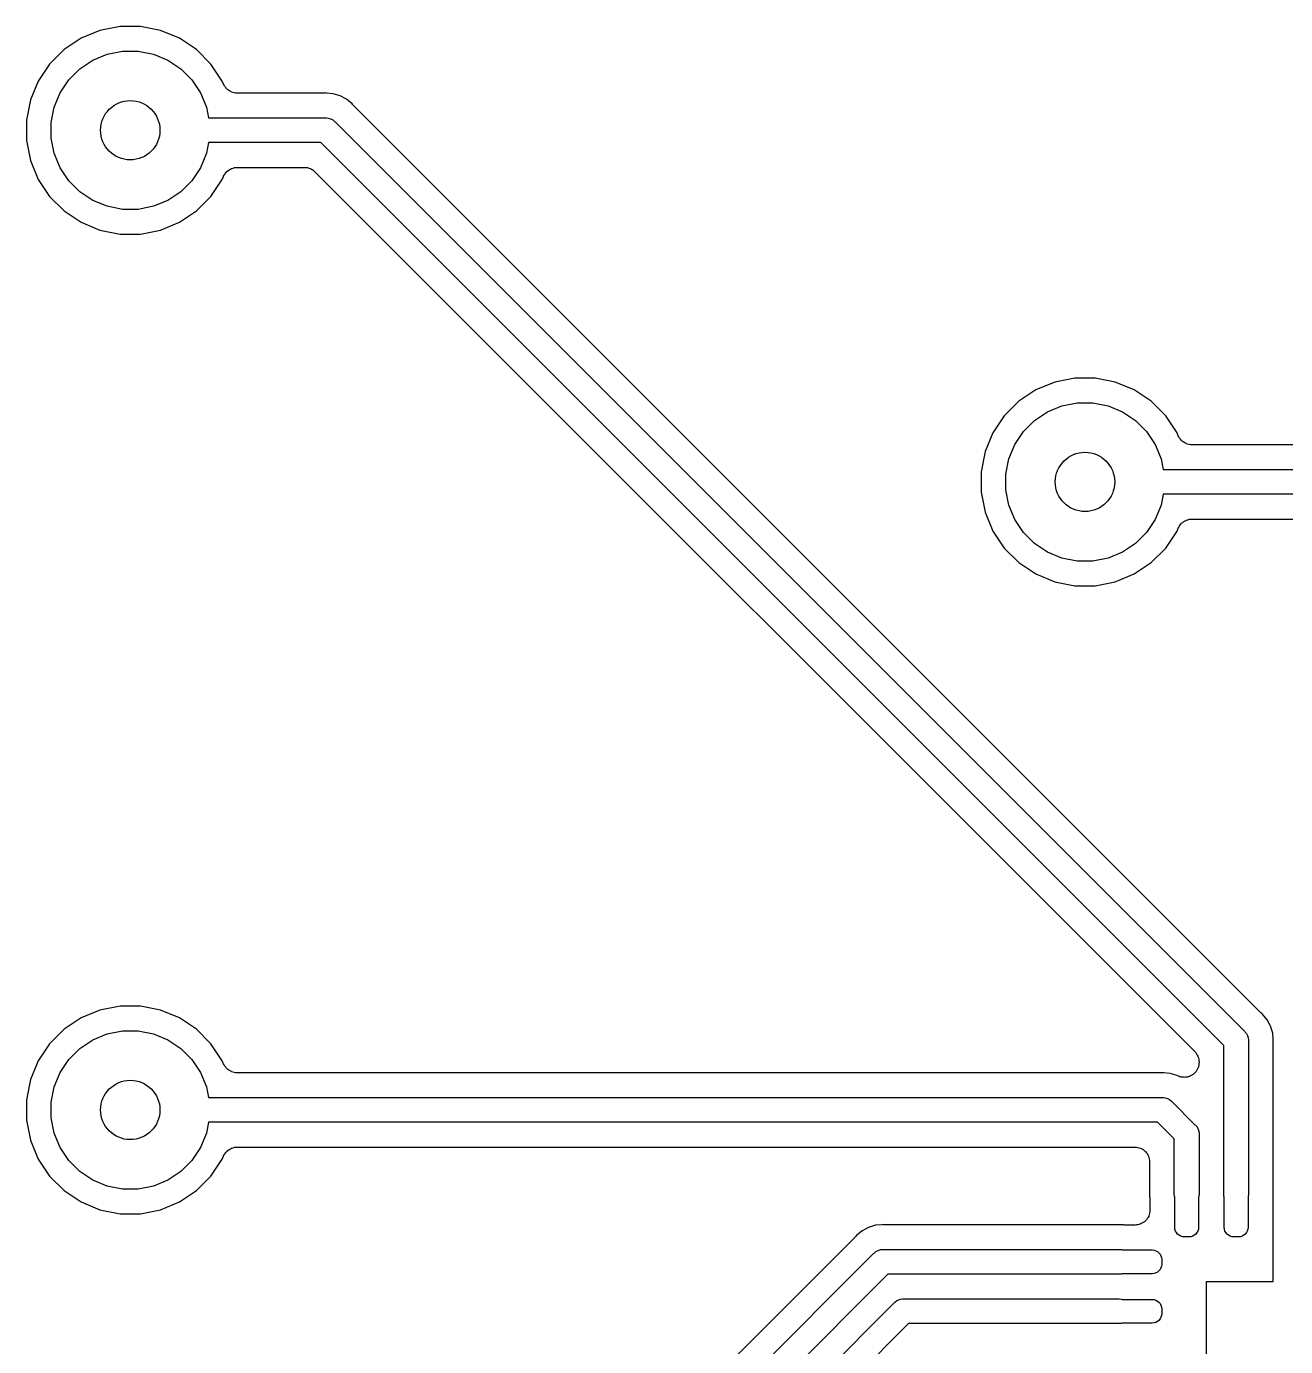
# Model space of a CAD drawing. Extents: x 44 to 126, y -146 to -44.
# Drawn here: x 73.12 to 85.85, y -82.4 to -69.05 of the extents above; entities that cross this region are included whole.
import ezdxf

# ---------------------------------------------------------------- set-up
doc = ezdxf.new("R2010")
doc.units = 0
doc.layers.add('BLACK', color=7, linetype='CONTINUOUS')

msp = doc.modelspace()

# ---------------------------------------------------------------- linework, layer by layer
at = {"layer": 'BLACK', "linetype": 'CONTINUOUS'}
for p, q in [((73.8617, -69.0944), (73.6706, -69.1735)), ((74.0646, -69.054), (73.8617, -69.0944)), ((74.2714, -69.054), (74.0646, -69.054)), ((74.4743, -69.0944), (74.2714, -69.054)), ((74.6654, -69.1735), (74.4743, -69.0944)), ((73.6706, -69.1735), (73.4987, -69.2884)), ((74.8373, -69.2884), (74.6654, -69.1735)), ((73.4987, -69.2884), (73.3524, -69.4347)), ((73.658, -69.4826), (73.7891, -69.395)), ((73.7891, -69.395), (73.9346, -69.3347)), ((73.9346, -69.3347), (74.0892, -69.304)), ((74.0892, -69.304), (74.2468, -69.304)), ((74.2468, -69.304), (74.4014, -69.3347)), ((74.4014, -69.3347), (74.5469, -69.395)), ((74.5469, -69.395), (74.678, -69.4826)), ((74.9836, -69.4347), (74.8373, -69.2884)), ((73.3524, -69.4347), (73.2375, -69.6066)), ((73.5466, -69.594), (73.658, -69.4826)), ((74.678, -69.4826), (74.7894, -69.594)), ((75.0985, -69.6066), (74.9836, -69.4347)), ((73.2375, -69.6066), (73.1584, -69.7977)), ((73.459, -69.7251), (73.5466, -69.594)), ((74.7894, -69.594), (74.877, -69.7251)), ((75.1108, -69.6364), (75.0985, -69.6066)), ((75.1174, -69.6487), (75.1108, -69.6364)), ((75.1239, -69.6611), (75.1174, -69.6487)), ((75.1243, -69.6616), (75.1239, -69.6611)), ((75.1246, -69.6622), (75.1243, -69.6616)), ((75.1334, -69.673), (75.1246, -69.6622)), ((75.1422, -69.6839), (75.1334, -69.673)), ((73.1584, -69.7977), (73.118, -70.0006)), ((73.3987, -69.8706), (73.459, -69.7251)), ((74.877, -69.7251), (74.9373, -69.8706)), ((75.1427, -69.6844), (75.1422, -69.6839)), ((75.1432, -69.6849), (75.1427, -69.6844)), ((75.154, -69.6938), (75.1432, -69.6849)), ((75.1647, -69.7028), (75.154, -69.6938)), ((75.1652, -69.7031), (75.1647, -69.7028)), ((75.1657, -69.7035), (75.1652, -69.7031)), ((75.1781, -69.7102), (75.1657, -69.7035)), ((75.1903, -69.7169), (75.1781, -69.7102)), ((75.1909, -69.7171), (75.1903, -69.7169)), ((75.1915, -69.7174), (75.1909, -69.7171)), ((75.205, -69.7215), (75.1915, -69.7174)), ((75.2182, -69.7257), (75.205, -69.7215)), ((75.2189, -69.7258), (75.2182, -69.7257)), ((75.2195, -69.726), (75.2189, -69.7258)), ((75.2335, -69.7274), (75.2195, -69.726)), ((75.2473, -69.729), (75.2335, -69.7274)), ((75.2486, -69.729), (75.2473, -69.729)), ((75.2487, -69.729), (75.2486, -69.729)), ((75.2486, -69.729), (75.2486, -69.729)), ((75.2494, -69.729), (75.2487, -69.729)), ((76.1193, -69.729), (75.2494, -69.729)), ((76.1256, -69.7284), (76.1193, -69.729)), ((76.132, -69.7285), (76.1256, -69.7284)), ((76.134, -69.7283), (76.132, -69.7285)), ((76.1451, -69.7272), (76.134, -69.7283)), ((76.1562, -69.7283), (76.1451, -69.7272)), ((76.2186, -69.7344), (76.1562, -69.7283)), ((76.1562, -69.7283), (76.1562, -69.7283)), ((76.2893, -69.7559), (76.2186, -69.7344)), ((76.3545, -69.7907), (76.2893, -69.7559)), ((76.4116, -69.8376), (76.3545, -69.7907)), ((73.368, -70.0252), (73.3987, -69.8706)), ((74.9373, -69.8706), (74.9588, -69.979)), ((76.4186, -69.8462), (76.4116, -69.8376)), ((76.4231, -69.8506), (76.4186, -69.8462)), ((76.4271, -69.8556), (76.4231, -69.8506)), ((76.4285, -69.8571), (76.4271, -69.8556)), ((85.5949, -79.0235), (76.4285, -69.8571)), ((73.118, -70.0006), (73.118, -70.2074)), ((73.368, -70.1828), (73.368, -70.0252)), ((74.9588, -69.979), (76.139, -69.979)), ((76.139, -69.979), (76.1451, -69.9784)), ((76.1451, -69.9784), (76.1512, -69.979)), ((76.1512, -69.979), (76.1513, -69.979)), ((76.1513, -69.979), (76.1696, -69.9808)), ((76.1696, -69.9808), (76.1932, -69.988)), ((76.1932, -69.988), (76.2149, -69.9996)), ((76.2149, -69.9996), (76.2339, -70.0152)), ((76.2339, -70.0152), (76.2378, -70.02)), ((76.2378, -70.02), (85.4321, -79.2142)), ((73.118, -70.2074), (73.1584, -70.4103)), ((73.3987, -70.3374), (73.368, -70.1828)), ((73.459, -70.4829), (73.3987, -70.3374)), ((74.9373, -70.3374), (74.877, -70.4829)), ((74.9588, -70.229), (74.9373, -70.3374)), ((76.0933, -70.229), (74.9588, -70.229)), ((85.223, -79.3587), (76.0933, -70.229)), ((73.1584, -70.4103), (73.2375, -70.6014)), ((75.2069, -70.4859), (75.2203, -70.4819)), ((75.2203, -70.4819), (75.2209, -70.4818)), ((75.2209, -70.4818), (75.2216, -70.4816)), ((75.2216, -70.4816), (75.2356, -70.4804)), ((75.2356, -70.4804), (75.2494, -70.479)), ((75.2494, -70.479), (75.9277, -70.479)), ((75.9277, -70.479), (75.9282, -70.479)), ((75.9282, -70.479), (75.9282, -70.479)), ((75.9282, -70.479), (75.9282, -70.479)), ((75.9282, -70.479), (75.9298, -70.479)), ((75.9298, -70.479), (75.9435, -70.4806)), ((75.9435, -70.4806), (75.9573, -70.482)), ((75.9573, -70.482), (75.9581, -70.4822)), ((73.2375, -70.6014), (73.3524, -70.7733)), ((73.5466, -70.614), (73.459, -70.4829)), ((73.658, -70.7254), (73.5466, -70.614)), ((74.7894, -70.614), (74.678, -70.7254)), ((74.877, -70.4829), (74.7894, -70.614)), ((74.9836, -70.7733), (75.0985, -70.6014)), ((75.0985, -70.6014), (75.1108, -70.5716)), ((75.1108, -70.5716), (75.1111, -70.5709)), ((75.1111, -70.5708), (75.1116, -70.5697)), ((75.1111, -70.5709), (75.1111, -70.5708)), ((75.1111, -70.5709), (75.1111, -70.5709)), ((75.1116, -70.5697), (75.1184, -70.5574)), ((75.1184, -70.5574), (75.1251, -70.5451)), ((75.1251, -70.5451), (75.1255, -70.5446)), ((75.1255, -70.5446), (75.1258, -70.544)), ((75.1258, -70.544), (75.1348, -70.5334)), ((75.1348, -70.5334), (75.1437, -70.5226)), ((75.1437, -70.5226), (75.1442, -70.5221)), ((75.1442, -70.5221), (75.1446, -70.5216)), ((75.1446, -70.5216), (75.1556, -70.5129)), ((75.1556, -70.5129), (75.1664, -70.5041)), ((75.1664, -70.5041), (75.167, -70.5038)), ((75.167, -70.5038), (75.1675, -70.5033)), ((75.1675, -70.5033), (75.18, -70.4969)), ((75.18, -70.4969), (75.1922, -70.4903)), ((75.1922, -70.4903), (75.1929, -70.4901)), ((75.1929, -70.4901), (75.1935, -70.4898)), ((75.1935, -70.4898), (75.2069, -70.4859)), ((75.9581, -70.4822), (75.9588, -70.4823)), ((75.9588, -70.4823), (75.972, -70.4865)), ((75.972, -70.4865), (75.9853, -70.4905)), ((75.9853, -70.4905), (75.986, -70.4909)), ((75.986, -70.4909), (75.9868, -70.4911)), ((75.9868, -70.4911), (75.9989, -70.4978)), ((75.9989, -70.4978), (76.0111, -70.5044)), ((76.0111, -70.5044), (76.0117, -70.5049)), ((76.0117, -70.5049), (76.0124, -70.5052)), ((76.0124, -70.5052), (76.0231, -70.5142)), ((76.0231, -70.5142), (76.0337, -70.5229)), ((76.0337, -70.5229), (84.9291, -79.4183)), ((73.7891, -70.813), (73.658, -70.7254)), ((74.678, -70.7254), (74.5469, -70.813)), ((73.3524, -70.7733), (73.4987, -70.9196)), ((73.9346, -70.8733), (73.7891, -70.813)), ((74.0892, -70.904), (73.9346, -70.8733)), ((74.4014, -70.8733), (74.2468, -70.904)), ((74.5469, -70.813), (74.4014, -70.8733)), ((74.8373, -70.9196), (74.9836, -70.7733)), ((73.4987, -70.9196), (73.6706, -71.0345)), ((74.2468, -70.904), (74.0892, -70.904)), ((74.6654, -71.0345), (74.8373, -70.9196)), ((73.6706, -71.0345), (73.8617, -71.1136)), ((73.8617, -71.1136), (74.0646, -71.154)), ((74.2714, -71.154), (74.4743, -71.1136)), ((74.4743, -71.1136), (74.6654, -71.0345)), ((74.0646, -71.154), (74.2714, -71.154)), ((83.7166, -72.61), (83.5137, -72.6504)), ((83.9234, -72.61), (83.7166, -72.61)), ((84.1263, -72.6504), (83.9234, -72.61)), ((83.3226, -72.7295), (83.1507, -72.8444)), ((83.5137, -72.6504), (83.3226, -72.7295)), ((84.3174, -72.7295), (84.1263, -72.6504)), ((84.4893, -72.8444), (84.3174, -72.7295)), ((83.1507, -72.8444), (83.0044, -72.9907)), ((83.5866, -72.8907), (83.7412, -72.86)), ((83.7412, -72.86), (83.8988, -72.86)), ((83.8988, -72.86), (84.0534, -72.8907)), ((84.6356, -72.9907), (84.4893, -72.8444)), ((83.0044, -72.9907), (82.8895, -73.1626)), ((83.31, -73.0386), (83.4411, -72.951)), ((83.4411, -72.951), (83.5866, -72.8907)), ((84.0534, -72.8907), (84.1989, -72.951)), ((84.1989, -72.951), (84.33, -73.0386)), ((84.7505, -73.1626), (84.6356, -72.9907)), ((83.111, -73.2811), (83.1986, -73.15)), ((83.1986, -73.15), (83.31, -73.0386)), ((84.33, -73.0386), (84.4414, -73.15)), ((84.4414, -73.15), (84.529, -73.2811)), ((82.8895, -73.1626), (82.8104, -73.3537)), ((83.0507, -73.4266), (83.111, -73.2811)), ((84.529, -73.2811), (84.5893, -73.4266)), ((84.7628, -73.1924), (84.7505, -73.1626)), ((84.7694, -73.2047), (84.7628, -73.1924)), ((84.7759, -73.2171), (84.7694, -73.2047)), ((84.7763, -73.2176), (84.7759, -73.2171)), ((84.7766, -73.2182), (84.7763, -73.2176)), ((84.7854, -73.229), (84.7766, -73.2182)), ((84.7942, -73.2399), (84.7854, -73.229)), ((84.7947, -73.2404), (84.7942, -73.2399)), ((84.7952, -73.2409), (84.7947, -73.2404)), ((84.806, -73.2498), (84.7952, -73.2409)), ((84.8167, -73.2588), (84.806, -73.2498)), ((84.8172, -73.2591), (84.8167, -73.2588)), ((84.8177, -73.2595), (84.8172, -73.2591)), ((84.8301, -73.2662), (84.8177, -73.2595)), ((84.8423, -73.2729), (84.8301, -73.2662)), ((84.8429, -73.2731), (84.8423, -73.2729)), ((84.8435, -73.2734), (84.8429, -73.2731)), ((84.857, -73.2775), (84.8435, -73.2734)), ((84.8702, -73.2817), (84.857, -73.2775)), ((84.8709, -73.2818), (84.8702, -73.2817)), ((84.8715, -73.282), (84.8709, -73.2818)), ((84.8855, -73.2834), (84.8715, -73.282)), ((84.8993, -73.285), (84.8855, -73.2834)), ((84.9006, -73.285), (84.8993, -73.285)), ((84.9007, -73.285), (84.9006, -73.285)), ((84.9006, -73.285), (84.9006, -73.285)), ((84.9014, -73.285), (84.9007, -73.285)), ((86.3342, -73.285), (84.9014, -73.285)), ((82.8104, -73.3537), (82.77, -73.5566)), ((83.02, -73.5812), (83.0507, -73.4266)), ((84.5893, -73.4266), (84.6108, -73.535)), ((84.6108, -73.535), (86.3539, -73.535)), ((82.77, -73.5566), (82.77, -73.7634)), ((83.02, -73.7388), (83.02, -73.5812)), ((82.77, -73.7634), (82.8104, -73.9663)), ((83.0507, -73.8934), (83.02, -73.7388)), ((84.6108, -73.785), (84.5893, -73.8934)), ((86.3082, -73.785), (84.6108, -73.785)), ((83.111, -74.0389), (83.0507, -73.8934)), ((84.5893, -73.8934), (84.529, -74.0389)), ((82.8104, -73.9663), (82.8895, -74.1574)), ((83.1986, -74.17), (83.111, -74.0389)), ((84.529, -74.0389), (84.4414, -74.17)), ((84.7868, -74.0894), (84.7957, -74.0786)), ((84.7957, -74.0786), (84.7962, -74.0781)), ((84.7962, -74.0781), (84.7966, -74.0776)), ((84.7966, -74.0776), (84.8076, -74.0689)), ((84.8076, -74.0689), (84.8184, -74.0601)), ((84.8184, -74.0601), (84.819, -74.0598)), ((84.819, -74.0598), (84.8195, -74.0593)), ((84.8195, -74.0593), (84.832, -74.0529)), ((84.832, -74.0529), (84.8442, -74.0463)), ((84.8442, -74.0463), (84.8449, -74.0461)), ((84.8449, -74.0461), (84.8455, -74.0458)), ((84.8455, -74.0458), (84.8589, -74.0419)), ((84.8589, -74.0419), (84.8723, -74.0379)), ((84.8723, -74.0379), (84.8729, -74.0378)), ((84.8729, -74.0378), (84.8736, -74.0376)), ((84.8736, -74.0376), (84.8876, -74.0364)), ((84.8876, -74.0364), (84.9014, -74.035)), ((84.9014, -74.035), (86.1425, -74.035)), ((82.8895, -74.1574), (83.0044, -74.3293)), ((83.31, -74.2814), (83.1986, -74.17)), ((84.4414, -74.17), (84.33, -74.2814)), ((84.6356, -74.3293), (84.7505, -74.1574)), ((84.7505, -74.1574), (84.7628, -74.1276)), ((84.7628, -74.1276), (84.7631, -74.1269)), ((84.7631, -74.1268), (84.7636, -74.1257)), ((84.7631, -74.1269), (84.7631, -74.1268)), ((84.7631, -74.1269), (84.7631, -74.1269)), ((84.7636, -74.1257), (84.7704, -74.1134)), ((84.7704, -74.1134), (84.7771, -74.1011)), ((84.7771, -74.1011), (84.7775, -74.1006)), ((84.7775, -74.1006), (84.7778, -74.1)), ((84.7778, -74.1), (84.7868, -74.0894)), ((83.0044, -74.3293), (83.1507, -74.4756)), ((83.4411, -74.369), (83.31, -74.2814)), ((84.33, -74.2814), (84.1989, -74.369)), ((84.4893, -74.4756), (84.6356, -74.3293)), ((83.1507, -74.4756), (83.3226, -74.5905)), ((83.5866, -74.4293), (83.4411, -74.369)), ((83.7412, -74.46), (83.5866, -74.4293)), ((83.8988, -74.46), (83.7412, -74.46)), ((84.0534, -74.4293), (83.8988, -74.46)), ((84.1989, -74.369), (84.0534, -74.4293)), ((84.3174, -74.5905), (84.4893, -74.4756)), ((83.3226, -74.5905), (83.5137, -74.6696)), ((84.1263, -74.6696), (84.3174, -74.5905)), ((83.5137, -74.6696), (83.7166, -74.71)), ((83.7166, -74.71), (83.9234, -74.71)), ((83.9234, -74.71), (84.1263, -74.6696)), ((73.8617, -79.0004), (73.6706, -79.0795)), ((74.0646, -78.96), (73.8617, -79.0004)), ((74.2714, -78.96), (74.0646, -78.96)), ((74.4743, -79.0004), (74.2714, -78.96)), ((74.6654, -79.0795), (74.4743, -79.0004)), ((85.5998, -79.0275), (85.5949, -79.0235)), ((73.6706, -79.0795), (73.4987, -79.1944)), ((74.8373, -79.1944), (74.6654, -79.0795)), ((85.6042, -79.032), (85.5998, -79.0275)), ((85.6058, -79.0334), (85.6042, -79.032)), ((85.6144, -79.0404), (85.6058, -79.0334)), ((85.6613, -79.0975), (85.6144, -79.0404)), ((85.6886, -79.1485), (85.6613, -79.0975)), ((85.6886, -79.1486), (85.6886, -79.1485)), ((85.6961, -79.1627), (85.6886, -79.1486)), ((73.4987, -79.1944), (73.3524, -79.3407)), ((73.7891, -79.301), (73.9346, -79.2407)), ((73.9346, -79.2407), (74.0892, -79.21)), ((74.0892, -79.21), (74.2468, -79.21)), ((74.2468, -79.21), (74.4014, -79.2407)), ((74.4014, -79.2407), (74.5469, -79.301)), ((74.9836, -79.3407), (74.8373, -79.1944)), ((85.4321, -79.2142), (85.4368, -79.2181)), ((85.4368, -79.2181), (85.4407, -79.2228)), ((85.4407, -79.2228), (85.4524, -79.2371)), ((85.4524, -79.2371), (85.4591, -79.2497)), ((85.4591, -79.2497), (85.464, -79.2588)), ((85.464, -79.2588), (85.4712, -79.2824)), ((85.4712, -79.2824), (85.473, -79.3007)), ((85.7176, -79.2334), (85.6961, -79.1627)), ((85.723, -79.2885), (85.7176, -79.2334)), ((85.723, -80.8524), (85.723, -79.2885)), ((73.3524, -79.3407), (73.2375, -79.5126)), ((73.5466, -79.5), (73.658, -79.3886)), ((73.658, -79.3886), (73.7891, -79.301)), ((74.5469, -79.301), (74.678, -79.3886)), ((74.678, -79.3886), (74.7894, -79.5)), ((75.0985, -79.5126), (74.9836, -79.3407)), ((84.9291, -79.4183), (84.9294, -79.4186)), ((84.9294, -79.4186), (84.9294, -79.4186)), ((84.9294, -79.4186), (84.9295, -79.4187)), ((84.9295, -79.4187), (84.9305, -79.4198)), ((84.9305, -79.4198), (84.9391, -79.4305)), ((85.223, -80.8646), (85.223, -79.3587)), ((85.473, -79.3007), (85.473, -79.3008)), ((85.473, -79.3008), (85.4736, -79.3069)), ((85.4736, -79.3069), (85.473, -79.313)), ((85.473, -79.313), (85.473, -80.8646)), ((73.2375, -79.5126), (73.1584, -79.7037)), ((73.459, -79.6311), (73.5466, -79.5)), ((74.7894, -79.5), (74.877, -79.6311)), ((75.1108, -79.5424), (75.0985, -79.5126)), ((75.1174, -79.5547), (75.1108, -79.5424)), ((75.1239, -79.5671), (75.1174, -79.5547)), ((84.9391, -79.4305), (84.9479, -79.4413)), ((84.9479, -79.4413), (84.9483, -79.442)), ((84.9483, -79.442), (84.9488, -79.4426)), ((84.9488, -79.4426), (84.9552, -79.4549)), ((84.9552, -79.4549), (84.9617, -79.4672)), ((84.9617, -79.4672), (84.9619, -79.4679)), ((84.9619, -79.4679), (84.9623, -79.4686)), ((84.9623, -79.4686), (84.9661, -79.482)), ((84.9661, -79.482), (84.9701, -79.4952)), ((84.9706, -79.5542), (84.9697, -79.5619)), ((84.9701, -79.4952), (84.9702, -79.496)), ((84.9702, -79.496), (84.9704, -79.4967)), ((84.9704, -79.4967), (84.9717, -79.5106)), ((84.9721, -79.5467), (84.9706, -79.5542)), ((84.9717, -79.5106), (84.9722, -79.5164)), ((84.9722, -79.5397), (84.9721, -79.5467)), ((84.9722, -79.5164), (84.9724, -79.5174)), ((84.973, -79.5328), (84.9722, -79.5397)), ((84.9724, -79.5174), (84.9724, -79.5183)), ((84.9724, -79.5183), (84.973, -79.5243)), ((84.973, -79.5243), (84.973, -79.5307)), ((84.973, -79.5307), (84.973, -79.5328)), ((73.3987, -79.7766), (73.459, -79.6311)), ((74.877, -79.6311), (74.9373, -79.7766)), ((75.1243, -79.5676), (75.1239, -79.5671)), ((75.1246, -79.5682), (75.1243, -79.5676)), ((75.1334, -79.579), (75.1246, -79.5682)), ((75.1422, -79.59), (75.1334, -79.579)), ((75.1427, -79.5904), (75.1422, -79.59)), ((75.1432, -79.5909), (75.1427, -79.5904)), ((75.154, -79.5998), (75.1432, -79.5909)), ((75.1647, -79.6088), (75.154, -79.5998)), ((75.1652, -79.6091), (75.1647, -79.6088)), ((75.1657, -79.6095), (75.1652, -79.6091)), ((75.1781, -79.6162), (75.1657, -79.6095)), ((75.1903, -79.6229), (75.1781, -79.6162)), ((75.1909, -79.6231), (75.1903, -79.6229)), ((75.1915, -79.6234), (75.1909, -79.6231)), ((75.205, -79.6275), (75.1915, -79.6234)), ((75.2182, -79.6317), (75.205, -79.6275)), ((75.2189, -79.6318), (75.2182, -79.6317)), ((75.2195, -79.632), (75.2189, -79.6318)), ((75.2335, -79.6334), (75.2195, -79.632)), ((75.2473, -79.635), (75.2335, -79.6334)), ((75.2486, -79.635), (75.2473, -79.635)), ((75.2487, -79.635), (75.2486, -79.635)), ((75.2486, -79.635), (75.2486, -79.635)), ((75.2494, -79.635), (75.2487, -79.635)), ((84.5802, -79.635), (75.2494, -79.635)), ((84.5865, -79.6344), (84.5802, -79.635)), ((84.5928, -79.6345), (84.5865, -79.6344)), ((84.5949, -79.6343), (84.5928, -79.6345)), ((84.606, -79.6332), (84.5949, -79.6343)), ((84.6171, -79.6343), (84.606, -79.6332)), ((84.6795, -79.6404), (84.6171, -79.6343)), ((84.6171, -79.6343), (84.6171, -79.6343)), ((84.7502, -79.6619), (84.6795, -79.6404)), ((84.7523, -79.663), (84.7502, -79.6619)), ((84.7587, -79.6657), (84.7523, -79.663)), ((84.7649, -79.669), (84.7587, -79.6657)), ((84.7722, -79.6713), (84.7649, -79.669)), ((84.7793, -79.6742), (84.7722, -79.6713)), ((84.7862, -79.6756), (84.7793, -79.6742)), ((84.7928, -79.6776), (84.7862, -79.6756)), ((84.8005, -79.6784), (84.7928, -79.6776)), ((84.808, -79.6799), (84.8005, -79.6784)), ((84.815, -79.68), (84.808, -79.6799)), ((84.822, -79.6807), (84.815, -79.68)), ((84.8296, -79.68), (84.822, -79.6807)), ((84.8373, -79.68), (84.8296, -79.68)), ((84.8442, -79.6787), (84.8373, -79.68)), ((84.8511, -79.678), (84.8442, -79.6787)), ((84.8585, -79.6759), (84.8511, -79.678)), ((84.866, -79.6744), (84.8585, -79.6759)), ((84.8725, -79.6717), (84.866, -79.6744)), ((84.8792, -79.6698), (84.8725, -79.6717)), ((84.886, -79.6662), (84.8792, -79.6698)), ((84.8931, -79.6633), (84.886, -79.6662)), ((84.899, -79.6594), (84.8931, -79.6633)), ((84.9051, -79.6562), (84.899, -79.6594)), ((84.9111, -79.6514), (84.9051, -79.6562)), ((84.9176, -79.6471), (84.9111, -79.6514)), ((84.9225, -79.6422), (84.9176, -79.6471)), ((84.9279, -79.6379), (84.9225, -79.6422)), ((84.9329, -79.632), (84.9279, -79.6379)), ((84.9384, -79.6266), (84.9329, -79.632)), ((84.9423, -79.6208), (84.9384, -79.6266)), ((84.9468, -79.6154), (84.9423, -79.6208)), ((84.9505, -79.6087), (84.9468, -79.6154)), ((84.9548, -79.6023), (84.9505, -79.6087)), ((84.9575, -79.5959), (84.9548, -79.6023)), ((84.9609, -79.5898), (84.9575, -79.5959)), ((84.9632, -79.5825), (84.9609, -79.5898)), ((84.9662, -79.5754), (84.9632, -79.5825)), ((84.9676, -79.5685), (84.9662, -79.5754)), ((84.9697, -79.5619), (84.9676, -79.5685)), ((73.1584, -79.7037), (73.118, -79.9066)), ((73.368, -79.9312), (73.3987, -79.7766)), ((74.9373, -79.7766), (74.9588, -79.885)), ((73.118, -79.9066), (73.118, -80.1134)), ((73.368, -80.0888), (73.368, -79.9312)), ((74.9588, -79.885), (84.5999, -79.885)), ((84.5999, -79.885), (84.606, -79.8844)), ((84.606, -79.8844), (84.6121, -79.885)), ((84.6121, -79.885), (84.6121, -79.885)), ((84.6121, -79.885), (84.6305, -79.8868)), ((84.6305, -79.8868), (84.6541, -79.894)), ((84.6541, -79.894), (84.6758, -79.9056)), ((84.6758, -79.9056), (84.6948, -79.9212)), ((84.6948, -79.9212), (84.6987, -79.926)), ((84.6987, -79.926), (84.9321, -80.1593)), ((73.3987, -80.2434), (73.368, -80.0888)), ((73.118, -80.1134), (73.1584, -80.3163)), ((74.9588, -80.135), (74.9373, -80.2434)), ((84.5542, -80.135), (74.9588, -80.135)), ((84.723, -80.3038), (84.5542, -80.135)), ((84.9321, -80.1593), (84.9368, -80.1632)), ((84.9368, -80.1632), (84.9407, -80.1679)), ((84.9407, -80.1679), (84.9524, -80.1822)), ((84.9524, -80.1822), (84.9615, -80.1991)), ((84.9615, -80.1991), (84.964, -80.2039)), ((84.964, -80.2039), (84.9712, -80.2275)), ((73.1584, -80.3163), (73.2375, -80.5074)), ((73.459, -80.3889), (73.3987, -80.2434)), ((74.9373, -80.2434), (74.877, -80.3889)), ((84.723, -80.8646), (84.723, -80.3038)), ((84.9712, -80.2275), (84.973, -80.2459)), ((84.973, -80.2459), (84.973, -80.2459)), ((84.973, -80.2459), (84.9736, -80.252)), ((84.9736, -80.252), (84.973, -80.2581)), ((84.973, -80.2581), (84.973, -80.8646)), ((73.5466, -80.52), (73.459, -80.3889)), ((74.877, -80.3889), (74.7894, -80.52)), ((75.0985, -80.5074), (75.1108, -80.4776)), ((75.1108, -80.4776), (75.1111, -80.4769)), ((75.1111, -80.4768), (75.1116, -80.4757)), ((75.1111, -80.4769), (75.1111, -80.4768)), ((75.1111, -80.4769), (75.1111, -80.4769)), ((75.1116, -80.4757), (75.1184, -80.4634)), ((75.1184, -80.4634), (75.1251, -80.4511)), ((75.1251, -80.4511), (75.1255, -80.4506)), ((75.1255, -80.4506), (75.1258, -80.45)), ((75.1258, -80.45), (75.1348, -80.4394)), ((75.1348, -80.4394), (75.1437, -80.4286)), ((75.1437, -80.4286), (75.1442, -80.4281)), ((75.1442, -80.4281), (75.1446, -80.4276)), ((75.1446, -80.4276), (75.1556, -80.4189)), ((75.1556, -80.4189), (75.1664, -80.4101)), ((75.1664, -80.4101), (75.167, -80.4098)), ((75.167, -80.4098), (75.1675, -80.4093)), ((75.1675, -80.4093), (75.18, -80.4029)), ((75.18, -80.4029), (75.1922, -80.3963)), ((75.1922, -80.3963), (75.1929, -80.3961)), ((75.1929, -80.3961), (75.1935, -80.3958)), ((75.1935, -80.3958), (75.2069, -80.3919)), ((75.2069, -80.3919), (75.2203, -80.3879)), ((75.2203, -80.3879), (75.2209, -80.3878)), ((75.2209, -80.3878), (75.2216, -80.3876)), ((75.2216, -80.3876), (75.2356, -80.3864)), ((75.2356, -80.3864), (75.2494, -80.385)), ((75.2494, -80.385), (84.323, -80.385)), ((84.323, -80.385), (84.324, -80.385)), ((84.324, -80.385), (84.324, -80.385)), ((84.324, -80.385), (84.3241, -80.385)), ((84.3241, -80.385), (84.3251, -80.385)), ((84.3251, -80.385), (84.3391, -80.3866)), ((84.3391, -80.3866), (84.3532, -80.3881)), ((84.3532, -80.3881), (84.3537, -80.3882)), ((84.3537, -80.3882), (84.3542, -80.3883)), ((84.3542, -80.3883), (84.3677, -80.3926)), ((84.3677, -80.3926), (84.3811, -80.3967)), ((84.3811, -80.3967), (84.3816, -80.397)), ((84.3816, -80.397), (84.3821, -80.3971)), ((84.3821, -80.3971), (84.3944, -80.4039)), ((84.3944, -80.4039), (84.4069, -80.4106)), ((84.4069, -80.4106), (84.4073, -80.411)), ((84.4073, -80.411), (84.4077, -80.4112)), ((84.4077, -80.4112), (84.4186, -80.4203)), ((84.4186, -80.4203), (84.4294, -80.4293)), ((84.4294, -80.4293), (84.4298, -80.4297)), ((84.4298, -80.4297), (84.4302, -80.43)), ((84.4302, -80.43), (84.439, -80.4411)), ((84.439, -80.4411), (84.4479, -80.452)), ((84.4479, -80.452), (84.4482, -80.4525)), ((84.4482, -80.4525), (84.4485, -80.4529)), ((84.4485, -80.4529), (84.4551, -80.4654)), ((84.4551, -80.4654), (84.4617, -80.4778)), ((84.4617, -80.4778), (84.4618, -80.4783)), ((84.4618, -80.4783), (84.4621, -80.4788)), ((84.4621, -80.4788), (84.4661, -80.4924)), ((84.4661, -80.4924), (84.4701, -80.5059)), ((73.2375, -80.5074), (73.3524, -80.6793)), ((73.658, -80.6314), (73.5466, -80.52)), ((74.7894, -80.52), (74.678, -80.6314)), ((74.9836, -80.6793), (75.0985, -80.5074)), ((84.4701, -80.5059), (84.4702, -80.5064)), ((84.4702, -80.5064), (84.4703, -80.5069)), ((84.4703, -80.5069), (84.4716, -80.5209)), ((84.4716, -80.5209), (84.473, -80.535)), ((84.473, -80.535), (84.473, -80.8769)), ((73.3524, -80.6793), (73.4987, -80.8256)), ((73.7891, -80.719), (73.658, -80.6314)), ((73.9346, -80.7793), (73.7891, -80.719)), ((74.5469, -80.719), (74.4014, -80.7793)), ((74.678, -80.6314), (74.5469, -80.719)), ((74.8373, -80.8256), (74.9836, -80.6793)), ((73.4987, -80.8256), (73.6706, -80.9405)), ((74.0892, -80.81), (73.9346, -80.7793)), ((74.2468, -80.81), (74.0892, -80.81)), ((74.4014, -80.7793), (74.2468, -80.81)), ((74.6654, -80.9405), (74.8373, -80.8256)), ((84.473, -80.8769), (84.4753, -80.9007)), ((84.7248, -80.883), (84.723, -80.8646)), ((84.728, -80.8935), (84.7248, -80.883)), ((84.728, -81.1975), (84.728, -80.8935)), ((84.9712, -80.883), (84.968, -80.8935)), ((84.968, -80.8935), (84.968, -81.1975)), ((84.973, -80.8646), (84.9712, -80.883)), ((85.2248, -80.883), (85.223, -80.8646)), ((85.228, -80.8935), (85.2248, -80.883)), ((85.228, -81.1975), (85.228, -80.8935)), ((85.4712, -80.883), (85.468, -80.8935)), ((85.468, -80.8935), (85.468, -81.1975)), ((85.473, -80.8646), (85.4712, -80.883)), ((85.723, -81.746), (85.723, -80.8524)), ((73.6706, -80.9405), (73.8617, -81.0196)), ((73.8617, -81.0196), (74.0646, -81.06)), ((74.2714, -81.06), (74.4743, -81.0196)), ((74.4743, -81.0196), (74.6654, -80.9405)), ((84.4761, -81.0262), (84.4745, -81.0401)), ((84.4753, -80.9007), (84.4755, -80.9028)), ((84.4755, -80.9028), (84.4754, -80.9091)), ((84.4754, -80.9091), (84.4761, -80.9154)), ((84.4761, -80.9154), (84.4761, -81.0241)), ((84.4761, -81.0241), (84.4761, -81.0251)), ((84.4761, -81.0251), (84.4761, -81.0251)), ((84.4761, -81.0251), (84.4761, -81.0251)), ((84.4761, -81.0251), (84.4761, -81.0262)), ((74.0646, -81.06), (74.2714, -81.06)), ((84.3957, -81.1561), (84.3832, -81.1627)), ((84.4082, -81.1496), (84.3957, -81.1561)), ((84.4086, -81.1492), (84.4082, -81.1496)), ((84.4091, -81.149), (84.4086, -81.1492)), ((84.42, -81.1401), (84.4091, -81.149)), ((84.431, -81.1312), (84.42, -81.1401)), ((84.4314, -81.1308), (84.431, -81.1312)), ((84.4318, -81.1305), (84.4314, -81.1308)), ((84.4408, -81.1196), (84.4318, -81.1305)), ((84.4498, -81.1088), (84.4408, -81.1196)), ((84.4501, -81.1084), (84.4498, -81.1088)), ((84.4504, -81.1079), (84.4501, -81.1084)), ((84.4571, -81.0955), (84.4504, -81.1079)), ((84.4639, -81.0832), (84.4571, -81.0955)), ((84.4641, -81.0827), (84.4639, -81.0832)), ((84.4643, -81.0822), (84.4641, -81.0827)), ((84.4685, -81.0687), (84.4643, -81.0822)), ((84.4728, -81.0553), (84.4685, -81.0687)), ((84.473, -81.0542), (84.4728, -81.0547)), ((84.4728, -81.0547), (84.4728, -81.0553)), ((84.4745, -81.0401), (84.473, -81.0542)), ((81.4966, -81.2942), (81.4926, -81.2991)), ((81.5011, -81.2898), (81.4966, -81.2942)), ((81.5025, -81.2882), (81.5011, -81.2898)), ((81.5096, -81.2796), (81.5025, -81.2882)), ((81.5667, -81.2327), (81.5096, -81.2796)), ((81.6318, -81.1979), (81.5667, -81.2327)), ((81.7025, -81.1764), (81.6318, -81.1979)), ((81.7649, -81.1703), (81.7025, -81.1764)), ((81.776, -81.1692), (81.7649, -81.1703)), ((81.7871, -81.1703), (81.776, -81.1692)), ((81.7934, -81.1703), (81.7871, -81.1703)), ((81.7997, -81.171), (81.7934, -81.1703)), ((81.8018, -81.171), (81.7997, -81.171)), ((84.1789, -81.171), (81.8018, -81.171)), ((84.2027, -81.1733), (84.1789, -81.171)), ((84.209, -81.1733), (84.2027, -81.1733)), ((84.2153, -81.174), (84.209, -81.1733)), ((84.2174, -81.1741), (84.2153, -81.174)), ((84.3261, -81.1741), (84.2174, -81.1741)), ((84.3401, -81.1727), (84.3261, -81.1741)), ((84.3542, -81.1714), (84.3401, -81.1727)), ((84.3547, -81.1713), (84.3542, -81.1714)), ((84.3552, -81.1712), (84.3547, -81.1713)), ((84.3687, -81.1671), (84.3552, -81.1712)), ((84.3823, -81.1631), (84.3687, -81.1671)), ((84.3827, -81.1629), (84.3823, -81.1631)), ((84.3832, -81.1627), (84.3827, -81.1629)), ((84.7298, -81.2162), (84.728, -81.1975)), ((84.7353, -81.2342), (84.7298, -81.2162)), ((84.7442, -81.2508), (84.7353, -81.2342)), ((84.7561, -81.2654), (84.7442, -81.2508)), ((84.7707, -81.2773), (84.7561, -81.2654)), ((84.7873, -81.2862), (84.7707, -81.2773)), ((84.8053, -81.2917), (84.7873, -81.2862)), ((84.824, -81.2935), (84.8053, -81.2917)), ((84.872, -81.2935), (84.824, -81.2935)), ((84.8907, -81.2917), (84.872, -81.2935)), ((84.9087, -81.2862), (84.8907, -81.2917)), ((84.9253, -81.2773), (84.9087, -81.2862)), ((84.9399, -81.2654), (84.9253, -81.2773)), ((84.9518, -81.2508), (84.9399, -81.2654)), ((84.9607, -81.2342), (84.9518, -81.2508)), ((84.9662, -81.2162), (84.9607, -81.2342)), ((84.968, -81.1975), (84.9662, -81.2162)), ((85.2298, -81.2162), (85.228, -81.1975)), ((85.2353, -81.2342), (85.2298, -81.2162)), ((85.2442, -81.2508), (85.2353, -81.2342)), ((85.2561, -81.2654), (85.2442, -81.2508)), ((85.2707, -81.2773), (85.2561, -81.2654)), ((85.2873, -81.2862), (85.2707, -81.2773)), ((85.3053, -81.2917), (85.2873, -81.2862)), ((85.324, -81.2935), (85.3053, -81.2917)), ((85.372, -81.2935), (85.324, -81.2935)), ((85.3907, -81.2917), (85.372, -81.2935)), ((85.4087, -81.2862), (85.3907, -81.2917)), ((85.4253, -81.2773), (85.4087, -81.2862)), ((85.4399, -81.2654), (85.4253, -81.2773)), ((85.4518, -81.2508), (85.4399, -81.2654)), ((85.4607, -81.2342), (85.4518, -81.2508)), ((85.4662, -81.2162), (85.4607, -81.2342)), ((85.468, -81.1975), (85.4662, -81.2162)), ((81.4926, -81.2991), (76.2071, -86.5846)), ((81.7279, -81.43), (81.7515, -81.4228)), ((81.7515, -81.4228), (81.7699, -81.421)), ((81.7699, -81.421), (81.776, -81.4204)), ((81.7699, -81.421), (81.7699, -81.421)), ((81.776, -81.4204), (81.7821, -81.421)), ((81.7821, -81.421), (84.1666, -81.421)), ((84.1666, -81.421), (84.185, -81.4228)), ((84.185, -81.4228), (84.1955, -81.426)), ((84.1955, -81.426), (84.4995, -81.426)), ((84.4995, -81.426), (84.5182, -81.4278)), ((84.5182, -81.4278), (84.5362, -81.4333)), ((76.37, -86.7753), (81.6833, -81.4619)), ((81.6833, -81.4619), (81.6872, -81.4572)), ((81.6872, -81.4572), (81.6919, -81.4533)), ((81.6919, -81.4533), (81.7062, -81.4416)), ((81.6919, -81.4533), (81.6919, -81.4533)), ((81.7062, -81.4416), (81.7107, -81.4391)), ((81.7107, -81.4391), (81.7279, -81.43)), ((84.5362, -81.4333), (84.5528, -81.4422)), ((84.5528, -81.4422), (84.5674, -81.4541)), ((84.5674, -81.4541), (84.5793, -81.4687)), ((84.5793, -81.4687), (84.5882, -81.4853)), ((84.5882, -81.4853), (84.5937, -81.5033)), ((84.5937, -81.5033), (84.5955, -81.522)), ((84.5955, -81.522), (84.5955, -81.57)), ((81.8278, -81.671), (76.579, -86.9198)), ((84.1666, -81.671), (81.8278, -81.671)), ((84.185, -81.6692), (84.1666, -81.671)), ((84.1955, -81.666), (84.185, -81.6692)), ((84.4995, -81.666), (84.1955, -81.666)), ((84.5182, -81.6642), (84.4995, -81.666)), ((84.5362, -81.6587), (84.5182, -81.6642)), ((84.5528, -81.6498), (84.5362, -81.6587)), ((84.5674, -81.6379), (84.5528, -81.6498)), ((84.5793, -81.6233), (84.5674, -81.6379)), ((84.5882, -81.6067), (84.5793, -81.6233)), ((84.5937, -81.5887), (84.5882, -81.6067)), ((84.5955, -81.57), (84.5937, -81.5887)), ((85.048, -82.846), (85.048, -81.746)), ((85.048, -81.746), (85.723, -81.746)), ((76.878, -86.9744), (81.8904, -81.9619)), ((81.8904, -81.9619), (81.8943, -81.9572)), ((81.8943, -81.9572), (81.8992, -81.9532)), ((81.8992, -81.9532), (81.9133, -81.9416)), ((81.9133, -81.9416), (81.9351, -81.93)), ((81.9351, -81.93), (81.9357, -81.9298)), ((81.9357, -81.9298), (81.9586, -81.9228)), ((81.9586, -81.9228), (81.977, -81.921)), ((81.977, -81.921), (81.9831, -81.9204)), ((81.977, -81.921), (81.977, -81.921)), ((81.9831, -81.9204), (81.9892, -81.921)), ((81.9892, -81.921), (84.1666, -81.921)), ((84.1666, -81.921), (84.185, -81.9228)), ((84.185, -81.9228), (84.1955, -81.926)), ((84.1955, -81.926), (84.4995, -81.926)), ((84.4995, -81.926), (84.5182, -81.9278)), ((84.5182, -81.9278), (84.5362, -81.9333)), ((84.5362, -81.9333), (84.5528, -81.9422)), ((84.5528, -81.9422), (84.5674, -81.9541)), ((84.5674, -81.9541), (84.5793, -81.9687)), ((84.5793, -81.9687), (84.5882, -81.9853)), ((84.5882, -81.9853), (84.5937, -82.0033)), ((84.5937, -82.0887), (84.5882, -82.1067)), ((84.5937, -82.0033), (84.5955, -82.022)), ((84.5955, -82.07), (84.5937, -82.0887)), ((84.5955, -82.022), (84.5955, -82.07)), ((82.0349, -82.171), (77.087, -87.1189)), ((84.1666, -82.171), (82.0349, -82.171)), ((84.185, -82.1692), (84.1666, -82.171)), ((84.1955, -82.166), (84.185, -82.1692)), ((84.4995, -82.166), (84.1955, -82.166)), ((84.5182, -82.1642), (84.4995, -82.166)), ((84.5362, -82.1587), (84.5182, -82.1642)), ((84.5528, -82.1498), (84.5362, -82.1587)), ((84.5674, -82.1379), (84.5528, -82.1498)), ((84.5793, -82.1233), (84.5674, -82.1379)), ((84.5882, -82.1067), (84.5793, -82.1233))]:
    msp.add_line(p, q, dxfattribs=at)
at = {"layer": 'BLACK'}
for centre in [(74.168, -70.104), (83.82, -73.66), (74.168, -80.01)]:
    msp.add_circle(centre, 0.3, dxfattribs=at)

doc.saveas('drawing.dxf')
